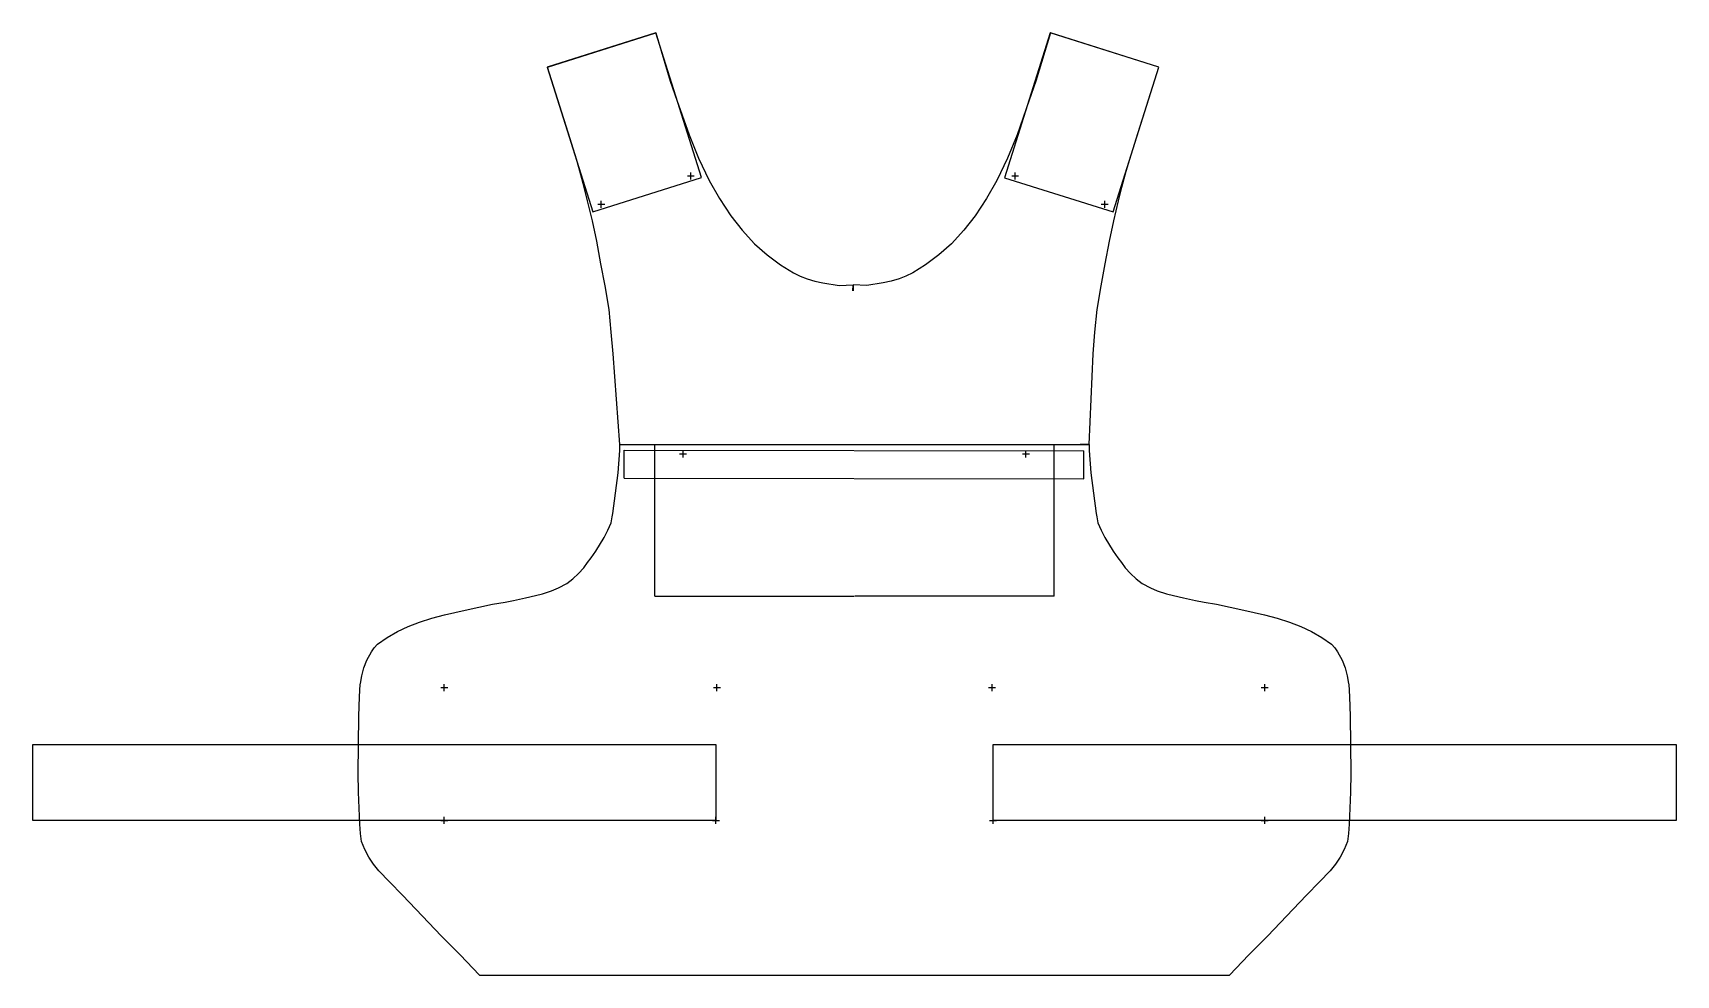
# Model space of a CAD drawing. Header units: inches. Extents: x 2 to 45.3, y 10.3 to 35.1.
import ezdxf

# ---------------------------------------------------------------- set-up
doc = ezdxf.new("R2010")
doc.units = ezdxf.units.IN
doc.header["$MEASUREMENT"] = 0
doc.layers.add('T001L001', color=7, linetype='Continuous')

msp = doc.modelspace()

# ---------------------------------------------------------------- linework, layer by layer
for p, q in [((17.573, 23.406), (29.682, 23.391)), ((13.758, 10.312), (33.521, 10.312))]:
    msp.add_line(p, q)
for points in [[(18.401, 35.139), (15.54, 34.235), (16.745, 30.421), (19.606, 31.325)], [(31.656, 34.235), (28.795, 35.136), (27.593, 31.321), (30.454, 30.42)], [(1.99, 16.389), (19.99, 16.389), (19.99, 14.389), (1.99, 14.389)], [(27.289, 16.389), (45.289, 16.389), (45.289, 14.389), (27.289, 14.389)]]:
    msp.add_lwpolyline(points, close=True)
at = {"layer": 'T001L001'}
for points in [[(17.454, 24.293), (17.454, 24.293), (17.454, 24.293), (17.278, 26.684), (17.228, 27.253), (17.171, 27.85), (17.066, 28.477), (16.96, 29.055), (16.846, 29.65), (16.733, 30.182), (16.607, 30.715), (16.516, 31.075), (16.401, 31.496), (16.312, 31.815), (16.144, 32.347), (15.546, 34.235), (18.401, 35.139), (18.783, 33.863), (18.957, 33.367), (19.28, 32.449), (19.531, 31.841), (19.813, 31.248), (20.083, 30.775), (20.385, 30.321), (20.682, 29.937), (21.009, 29.578), (21.337, 29.286), (21.691, 29.026), (22.03, 28.82), (22.207, 28.731), (22.389, 28.656), (22.597, 28.599), (22.808, 28.555), (23.234, 28.484), (23.601, 28.496), (23.607, 28.339), (23.601, 28.496)], [(29.825, 24.293), (29.591, 24.305), (29.825, 24.293), (29.925, 26.684), (29.974, 27.253), (30.032, 27.85), (30.137, 28.477), (30.242, 29.055), (30.356, 29.65), (30.469, 30.182), (30.595, 30.715), (30.687, 31.075), (30.801, 31.496), (30.891, 31.815), (31.058, 32.347), (31.656, 34.235), (28.802, 35.139), (28.419, 33.863), (28.245, 33.367), (27.922, 32.449), (27.672, 31.841), (27.39, 31.248), (27.12, 30.775), (26.818, 30.321), (26.521, 29.937), (26.193, 29.578), (25.865, 29.286), (25.511, 29.026), (25.173, 28.82), (24.996, 28.731), (24.813, 28.656), (24.606, 28.599), (24.395, 28.555), (23.968, 28.484), (23.601, 28.496), (23.596, 28.339), (23.601, 28.496)], [(19.237, 31.368), (19.419, 31.368)], [(19.328, 31.277), (19.328, 31.459)], [(27.783, 31.368), (27.965, 31.368)], [(27.874, 31.277), (27.874, 31.459)], [(16.877, 30.621), (17.059, 30.621)], [(16.968, 30.53), (16.968, 30.711)], [(30.143, 30.621), (30.325, 30.621)], [(30.234, 30.53), (30.234, 30.711)], [(13.758, 10.312), (13.252, 10.844), (12.747, 11.348), (12.257, 11.863), (11.726, 12.419), (11.386, 12.772), (11.108, 13.062), (10.968, 13.236), (10.843, 13.42), (10.735, 13.622), (10.652, 13.835), (10.621, 14.044), (10.604, 14.288), (10.574, 15.129), (10.564, 15.637), (10.58, 17.133), (10.598, 17.647), (10.616, 17.98), (10.62, 17.998), (10.66, 18.2), (10.714, 18.409), (10.788, 18.61), (10.91, 18.834), (10.985, 18.937), (11.071, 19.029), (11.323, 19.212), (11.595, 19.364), (11.882, 19.496), (12.176, 19.609), (12.505, 19.715), (12.84, 19.801), (13.378, 19.932), (14.102, 20.082), (14.431, 20.136), (14.655, 20.184), (14.973, 20.254), (15.236, 20.316), (15.419, 20.36), (15.66, 20.438), (15.837, 20.517), (16.058, 20.628), (16.214, 20.757), (16.367, 20.897), (16.51, 21.047), (16.608, 21.184), (16.697, 21.303), (16.821, 21.479), (17.043, 21.846), (17.142, 22.036), (17.226, 22.233), (17.258, 22.386), (17.272, 22.477), (17.413, 23.549), (17.452, 24.138), (17.454, 24.293), (23.64, 24.293)], [(18.379, 20.293), (18.379, 24.293)], [(23.64, 24.293), (29.825, 24.293), (29.827, 24.138), (29.866, 23.549), (30.007, 22.477), (30.021, 22.386), (30.053, 22.233), (30.137, 22.036), (30.236, 21.846), (30.458, 21.479), (30.582, 21.303), (30.672, 21.184), (30.769, 21.047), (30.912, 20.897), (31.065, 20.757), (31.221, 20.628), (31.442, 20.517), (31.619, 20.438), (31.861, 20.36), (32.043, 20.316), (32.306, 20.254), (32.624, 20.184), (32.849, 20.136), (33.177, 20.082), (33.901, 19.932), (34.439, 19.801), (34.774, 19.715), (35.103, 19.609), (35.398, 19.496), (35.684, 19.364), (35.956, 19.212), (36.208, 19.029), (36.294, 18.937), (36.369, 18.834), (36.491, 18.61), (36.565, 18.409), (36.619, 18.2), (36.659, 17.998), (36.663, 17.98), (36.681, 17.647), (36.699, 17.133), (36.715, 15.637), (36.705, 15.129), (36.675, 14.288), (36.658, 14.044), (36.627, 13.835), (36.544, 13.622), (36.437, 13.42), (36.311, 13.236), (36.171, 13.062), (35.893, 12.772), (35.553, 12.419), (35.022, 11.863), (34.532, 11.348), (34.028, 10.844), (33.521, 10.312)], [(28.9, 20.293), (28.9, 24.293)], [(17.569, 24.141), (29.678, 24.126)], [(17.573, 23.406), (17.569, 24.141)], [(19.03, 24.043), (19.212, 24.043)], [(19.121, 23.952), (19.121, 24.133)], [(28.067, 24.043), (28.249, 24.043)], [(28.158, 23.952), (28.158, 24.133)], [(29.682, 23.391), (29.678, 24.126)], [(18.379, 20.293), (23.629, 20.293)], [(28.9, 20.293), (23.65, 20.293)], [(12.74, 17.888), (12.921, 17.888)], [(12.83, 17.797), (12.83, 17.979)], [(19.924, 17.889), (20.106, 17.889)], [(20.015, 17.798), (20.015, 17.98)], [(27.173, 17.889), (27.355, 17.889)], [(27.264, 17.798), (27.264, 17.98)], [(34.358, 17.888), (34.54, 17.888)], [(34.449, 17.797), (34.449, 17.979)], [(12.74, 14.388), (12.921, 14.388)], [(12.83, 14.297), (12.83, 14.479)], [(19.899, 14.389), (20.081, 14.389)], [(19.99, 14.298), (19.99, 14.48)], [(27.198, 14.389), (27.38, 14.389)], [(27.289, 14.298), (27.289, 14.48)], [(34.358, 14.388), (34.54, 14.388)], [(34.449, 14.297), (34.449, 14.479)]]:
    msp.add_lwpolyline(points, dxfattribs=at)

doc.saveas('drawing.dxf')
